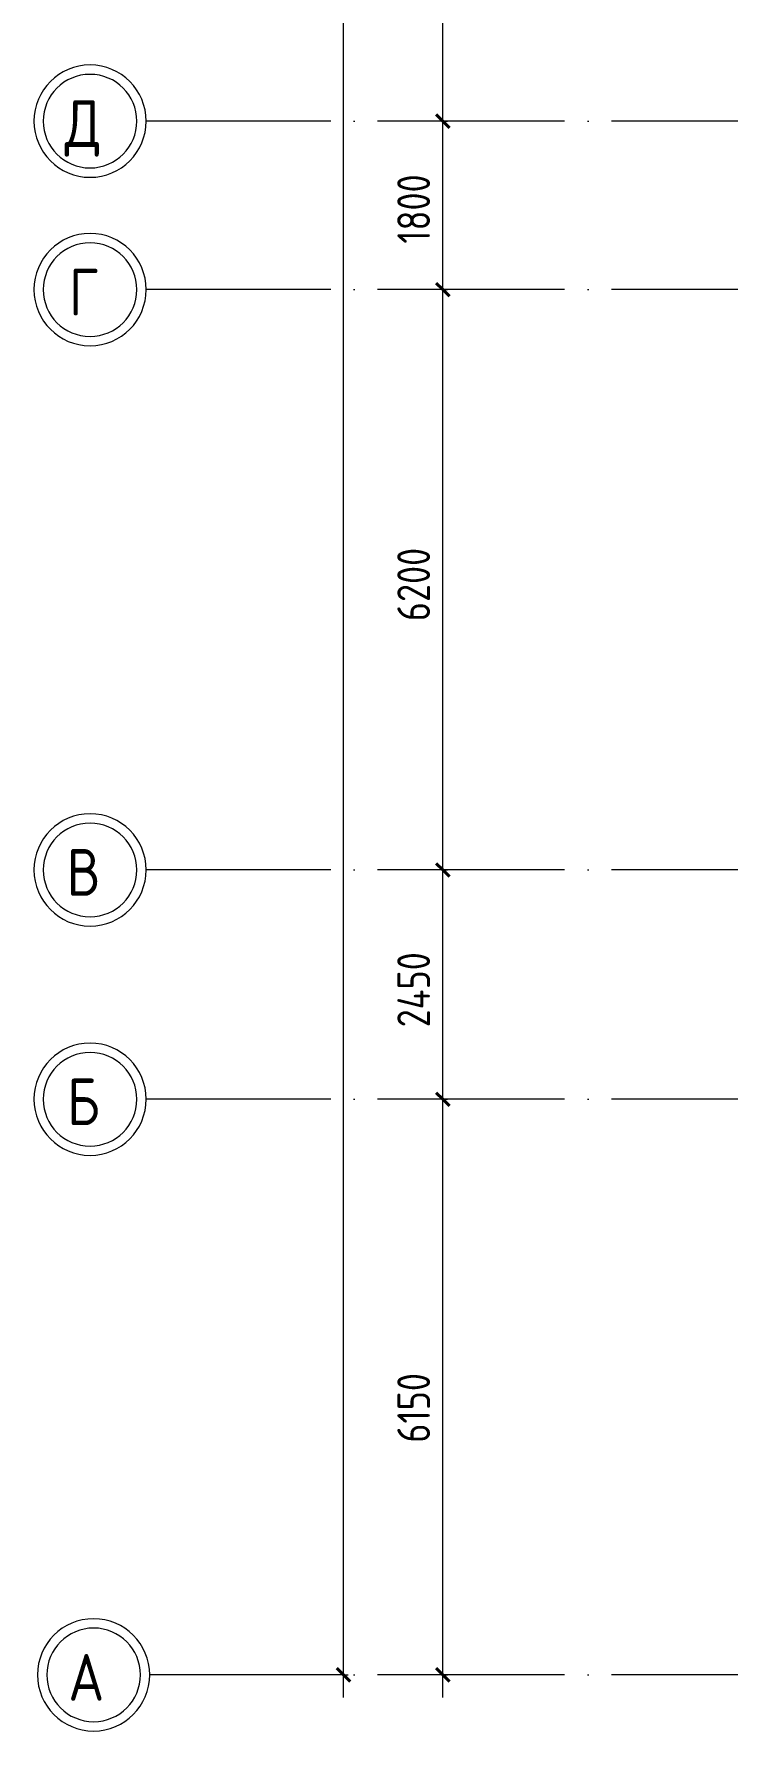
# Model space of a CAD drawing. Header units: millimetres. Extents: x -421858 to 614926, y -468665 to 141641.
# Drawn here: x 92366 to 99777, y -19237 to -1105 of the extents above; entities that cross this region are included whole.
import ezdxf

# ---------------------------------------------------------------- set-up
doc = ezdxf.new("R2010")
doc.units = ezdxf.units.MM
doc.linetypes.add('ADSK_Линия сетки', pattern=[25, 20, -2.5, 0, -2.5])
doc.layers.add('Оси', color=252, linetype='Continuous', lineweight=9)
doc.layers.add('Размеры', color=7, linetype='Continuous', lineweight=9)
doc.styles.add('GOST Common_1', font='', dxfattribs={"height": 250})
doc.styles.add('GOST Common_3', font='', dxfattribs={"height": 3.5})
doc.styles.get('GOST Common_1').set_extended_font_data('GOST type B')
doc.styles.get('GOST Common_3').set_extended_font_data('GOST 2.304 type A')

# ---------------------------------------------------------------- blocks, each defined once
blk = doc.blocks.new('2 этаж')
at = {"layer": 'Оси', "color": 251, "linetype": 'ADSK_Линия сетки', "ltscale": 100, "true_color": 0x636466}
for p, q in [((170543, -2037), (93566, -2037)), ((170543, -3837), (93566, -3837)), ((170543, -10037), (93566, -10037)), ((170543, -12487), (93566, -12487)), ((170543, -18637), (93604, -18637))]:
    blk.add_line(p, q, dxfattribs=at)
at = {"layer": 'Оси', "color": 251, "lineweight": 20, "true_color": 0x636466}
for centre, radius, start, end in [((92966, -2037), 600, 90, 270), ((92966, -2037), 600, 270, 90), ((92966, -2037), 500, 90, 270), ((92966, -2037), 500, 270, 90), ((92966, -3837), 600, 90, 270), ((92966, -3837), 600, 270, 90), ((92966, -3837), 500, 90, 270), ((92966, -3837), 500, 270, 90), ((92966, -10037), 600, 90, 270), ((92966, -10037), 500, 90, 270), ((92966, -10037), 600, 270, 90), ((92966, -10037), 500, 270, 90), ((92966, -12487), 600, 90, 270), ((92966, -12487), 600, 270, 90), ((92966, -12487), 500, 90, 270), ((92966, -12487), 500, 270, 90), ((93004, -18637), 600, 90, 270), ((93004, -18637), 600, 270, 90), ((93004, -18637), 500, 90, 270), ((93004, -18637), 500, 270, 90)]:
    blk.add_arc(centre, radius, start, end, dxfattribs=at)
at = {"layer": 'Размеры', "color": 251, "lineweight": 20, "true_color": 0x636466}
for p, q in [((95676, -18878), (95676, 28513)), ((96739, -2037), (96739, 733)), ((96739, -2037), (96589, -2037)), ((96739, -2037), (96589, -2037)), ((96739, -3837), (96739, -2037)), ((96739, -2037), (96789, -2037)), ((96739, -2037), (96789, -2037)), ((96739, -3837), (96589, -3837)), ((96739, -3837), (96589, -3837)), ((96739, -10037), (96739, -3837)), ((96739, -3837), (96789, -3837)), ((96739, -3837), (96789, -3837)), ((96739, -10037), (96589, -10037)), ((96739, -10037), (96589, -10037)), ((96739, -12487), (96739, -10037)), ((96739, -10037), (96789, -10037)), ((96739, -10037), (96789, -10037)), ((96739, -12487), (96589, -12487)), ((96739, -12487), (96589, -12487)), ((96739, -18878), (96739, -12487)), ((96739, -12487), (96789, -12487)), ((96739, -12487), (96789, -12487)), ((95676, -18637), (95526, -18637)), ((95676, -18637), (95726, -18637)), ((96739, -18637), (96589, -18637)), ((96739, -18637), (96789, -18637))]:
    blk.add_line(p, q, dxfattribs=at)
at = {"layer": 'Размеры', "color": 251, "lineweight": 40, "true_color": 0x636466}
for p, q in [((96739, -2037), (96668, -1967)), ((96739, -2037), (96668, -1967)), ((96739, -2037), (96810, -2108)), ((96739, -2037), (96810, -2108)), ((96739, -3837), (96668, -3767)), ((96739, -3837), (96668, -3767)), ((96739, -3837), (96810, -3908)), ((96739, -3837), (96810, -3908)), ((96739, -10037), (96668, -9967)), ((96739, -10037), (96668, -9967)), ((96739, -10037), (96810, -10108)), ((96739, -10037), (96810, -10108)), ((96739, -12487), (96668, -12417)), ((96739, -12487), (96668, -12417)), ((96739, -12487), (96810, -12558)), ((96739, -12487), (96810, -12558)), ((95676, -18637), (95606, -18567)), ((95676, -18637), (95747, -18708)), ((96739, -18637), (96668, -18567)), ((96739, -18637), (96810, -18708))]:
    blk.add_line(p, q, dxfattribs=at)
at = {"layer": 'Оси', "color": 251, "true_color": 0x636466, "style": 'GOST Common_1', "width": 0.9}
for s, p in [('Д', (92695, -2313)), ('Г', (92740, -4113)), ('В', (92716, -10313)), ('Б', (92719, -12763)), ('А', (92733, -18913))]:
    blk.add_text(s, height=500, dxfattribs=at).set_placement(p)
at = {"layer": 'Размеры', "color": 251, "lineweight": 20, "true_color": 0x636466, "char_height": 350, "attachment_point": 1, "rotation": 90, "line_spacing_factor": 1.022761, "style": 'GOST Common_3'}
for s, insert, width in [('1800', (96251, -3346), 980.83), ('6200', (96251, -7379), 1059.58), ('2450', (96251, -11719), 1095.38), ('6150', (96251, -16156), 1095.38)]:
    blk.add_mtext(s, dxfattribs=dict(at, insert=insert, width=width))

msp = doc.modelspace()

# ---------------------------------------------------------------- block references
msp.add_blockref('2 этаж', (0, 0))

doc.saveas('drawing.dxf')
